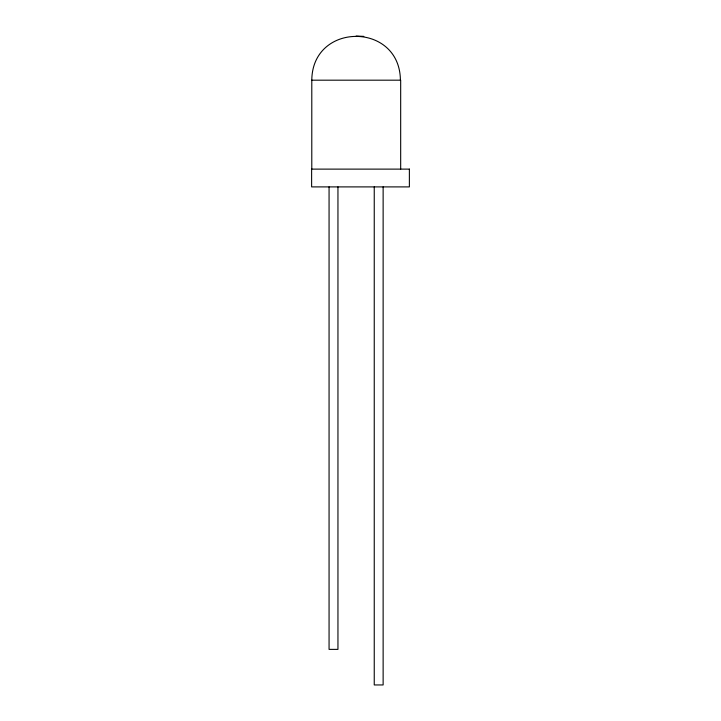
<?xml version="1.0" encoding="UTF-8"?>
<svg xmlns="http://www.w3.org/2000/svg" width="721" height="721" viewBox="0 0 721 721"><rect width="100%" height="100%" fill="white"/><g stroke="black" fill="none" stroke-linecap="round" stroke-linejoin="round"><path stroke-width="1.08" d="M400.398 80.184C399.894 21.81 312.301 21.81 311.796 80.184L311.787 169.12M363.844 36.383L356.093 36.05M311.787 80.184L400.678 80.184L400.678 169.12M383.13 186.901L383.13 684.95L374.244 684.95L374.244 186.901M337.951 186.901L337.951 649.378L329.064 649.378L329.064 186.901M409.375 169.12L311.625 169.12L311.625 186.901L409.375 186.901L409.375 169.12"/></g></svg>
